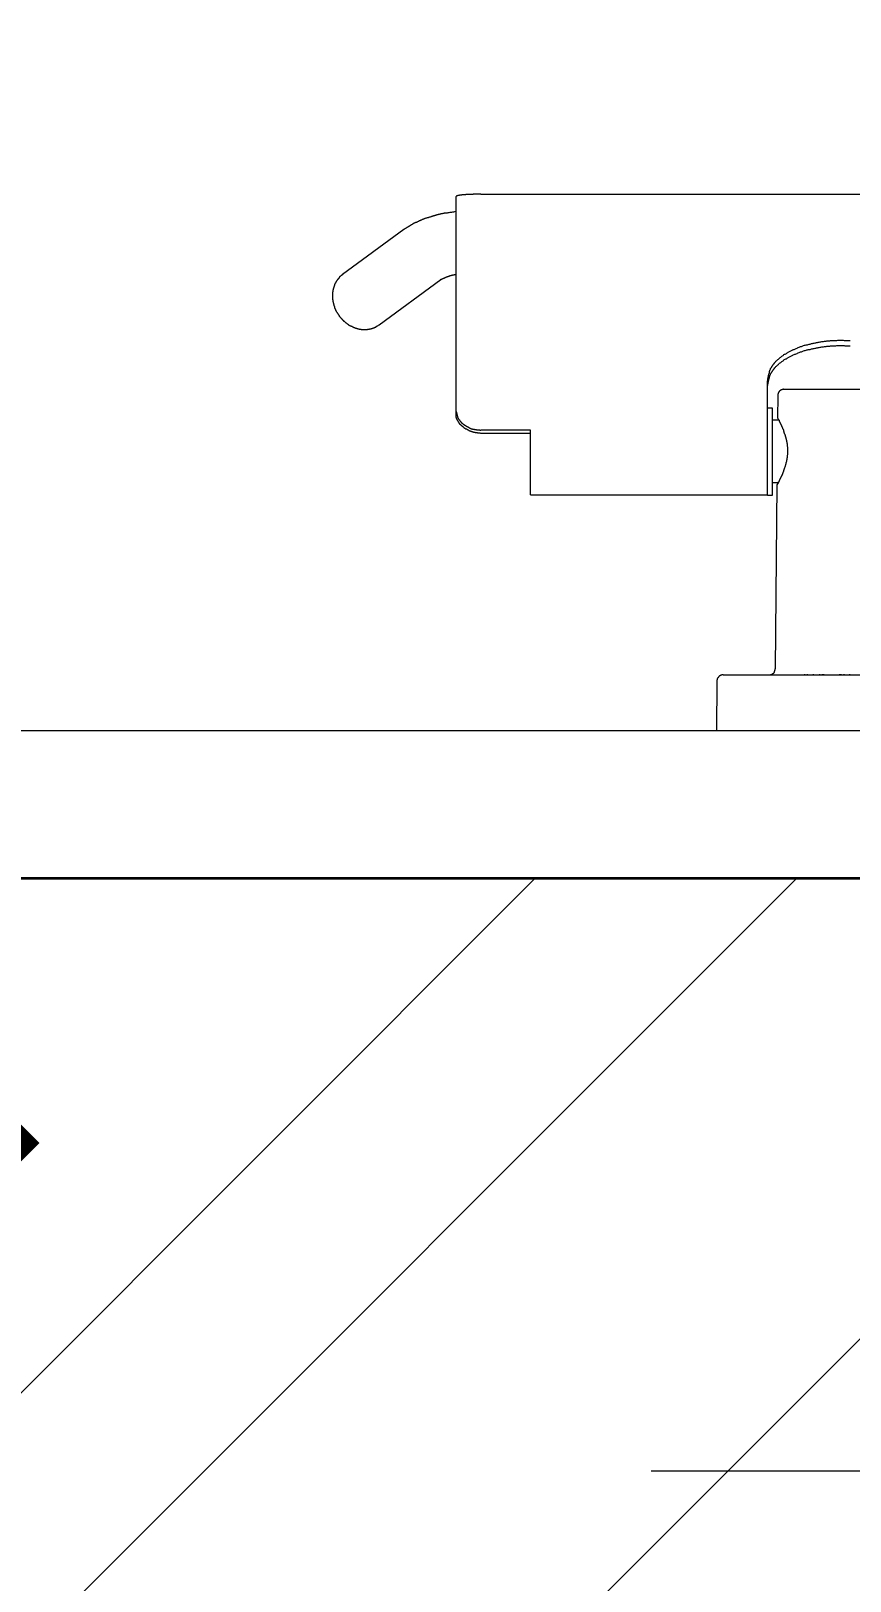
# Model space of a CAD drawing. Header units: millimetres. Extents: x -8913 to 62688, y -13000 to 43000.
# Drawn here: x 12732.9 to 12871.2, y 15881.4 to 16143 of the extents above; entities that cross this region are included whole.
import ezdxf
from ezdxf.xclip import XClip

# ---------------------------------------------------------------- set-up
doc = ezdxf.new("R2010")
doc.units = ezdxf.units.MM
doc.header["$MEASUREMENT"] = 0
doc.header["$XCLIPFRAME"] = 0
doc.header["$PDMODE"] = 1
doc.linetypes.add('1735 X DT-5BR-Grids$0$CENTER2', pattern=[28.575, 19.05, -3.175, 3.175, -3.175])
for name, color, linetype, lineweight in [('07--DIM-2', 2, 'Continuous', 25), ('1735 X DT-5BR-GFP$0$F--BLOCKWALL-3--HOLLOW', 3, 'Continuous', 35), ('1735 X DT-5BR-GFP$0$F--BLOCKWALL-HATCH--HOLLOW', 251, 'Continuous', 13), ('1735 X DT-5BR-GFP$0$M--PLASTER-0', 8, 'Continuous', 9), ('1735 X DT-5BR-GFP-Ext$0$A-HATCH ID PAVING', 251, 'Continuous', 0), ('1735 X DT-5BR-Grids$0$03--GRID', 252, '1735 X DT-5BR-Grids$0$CENTER2', 5), ('N--DRAINPOINT', 251, 'Continuous', 18), ('N--SANITARY-1', 9, 'Continuous', 18), ('Z--X-REF', 7, 'Continuous', 0)]:
    doc.layers.add(name, color=color, linetype=linetype, lineweight=lineweight)
doc.styles.add('ISO', font='isocp2.shx', dxfattribs={"width": 0.8})
doc.dimstyles.new('1-100_AR', dxfattribs={"dimtxt": 225, "dimasz": 100, "dimexe": 100, "dimexo": 100, "dimgap": 0, "dimtad": 0, "dimdec": 0, "dimzin": 12, "dimdsep": 46, "dimtxsty": 'ISO', "dimblk": 'ARCHTICK', "dimcen": 100, "dimdle": 100, "dimclrd": 8, "dimclre": 9, "dimclrt": 2, "dimadec": 0, "dimazin": 0, "dimtfac": 1, "dimtdec": 0, "dimtmove": 0, "dimatfit": 2, "dimldrblk": 'ARCHTICK', "dimfxl": 1, "dimtvp": 0.75, "dimtolj": 1, "dimtzin": 12, "dimlwd": 9, "dimlwe": 9, "dimarcsym": 0})

# ---------------------------------------------------------------- blocks, each defined once
blk = doc.blocks.new('1735 X DT-5BR-GFP')
at = {"layer": '1735 X DT-5BR-GFP$0$F--BLOCKWALL-HATCH--HOLLOW'}
h = blk.add_hatch(dxfattribs=at)
h.set_pattern_fill('ANSI32', color=256, scale=250, style=0)
h.paths.add_polyline_path([(14750, 16000), (10250, 16000), (10250, 16100), (10050, 16100), (10050, 15700), (10250, 15700), (10250, 15800), (14750, 15800)])
at = {"layer": '1735 X DT-5BR-GFP$0$F--BLOCKWALL-3--HOLLOW'}
blk.add_lwpolyline([(10250, 16100), (10250, 16000), (14750, 16000)], dxfattribs=at)
at = {"layer": '1735 X DT-5BR-GFP$0$M--PLASTER-0'}
blk.add_lwpolyline([(14725, 17149.87), (14725, 16625), (13825, 16624.87), (13825, 16024.87), (11575, 16024.87), (11575, 16650)], dxfattribs=at)
blk = doc.blocks.new('_ArchTick')
at = {"color": 0, "const_width": 0.15}
blk.add_lwpolyline([(-0.5, -0.5), (0.5, 0.5)], dxfattribs=at)
blk = doc.blocks.new('*D167')
at = {"layer": '07--DIM-2', "color": 8, "lineweight": 9, "transparency": 16777216}
blk.add_line((12679.04, 15900), (12679.04, 17950), dxfattribs=at)
at = {"layer": '07--DIM-2', "color": 9, "lineweight": 9, "transparency": 16777216}
for p, q in [((12273.21, 17850), (12779.04, 17850)), ((12273.21, 16000), (12779.04, 16000))]:
    blk.add_line(p, q, dxfattribs=at)
at = {"layer": 'Defpoints', "color": 0, "transparency": 16777216}
for p in [(12173.21, 17850), (12679.04, 17850), (12173.21, 16000)]:
    blk.add_point(p, dxfattribs=at)
at = {"layer": '07--DIM-2', "color": 8, "lineweight": 9, "transparency": 16777216, "xscale": 100, "yscale": 100, "zscale": 100}
for p, rotation in [((12679.04, 17850), 90), ((12679.04, 16000), 270)]:
    blk.add_blockref('_ArchTick', p, dxfattribs=dict(at, rotation=rotation))
at = {"layer": '07--DIM-2', "color": 2, "transparency": 16777216, "insert": (12510.29, 16925), "char_height": 225, "attachment_point": 5, "rotation": 90, "style": 'ISO'}
blk.add_mtext('\\A1;1850', dxfattribs=at)
blk = doc.blocks.new('1735 X DT-5BR-Grids')
at = {"layer": '1735 X DT-5BR-Grids$0$03--GRID', "ltscale": 50}
blk.add_line((-2878.651, 15899.999), (20742.863, 15899.999), dxfattribs=at)
blk = doc.blocks.new('1735 X DT-5BR-GFP-Ext')
at = {"layer": '1735 X DT-5BR-GFP-Ext$0$A-HATCH ID PAVING'}
h = blk.add_hatch(dxfattribs=at)
h.set_pattern_fill('AR-HBONE', color=253, scale=25)
h.paths.add_polyline_path([(2100, 19999.58), (3000, 19999.58), (3000, 24500), (7500, 24500), (7500.02, 22800), (10400.01, 22800), (15000, 22800), (15000.01, 6450), (10000, 6450), (10000, 5850), (7500, 5850), (7500, 8000), (3000, 7999.96), (2999.93, 15300.01), (2450.04, 15299.99), (2450, 16500), (3000, 16500), (3000, 18600), (2100, 18600)], flags=16)
h.paths.add_polyline_path([(1799.76, 23300.04), (200, 23300.04), (200, 14350), (1950, 14350), (1949.98, 6399.65), (6400, 6400), (6400, 200), (7350, 200), (9650, 200.01), (10000, 200.01), (10000, 4650), (15000, 4650), (15000.02, 299.76), (15500.02, 299.84), (15875.02, 299.9), (17450, 299.76), (17450, 1606.82), (16050, 1606.82), (16050, 23850), (8550, 23850), (8550, 25550), (2950, 25550), (2950, 26700), (2900, 26700), (2900, 26800), (2000, 26800), (2000, 26700), (2000, 26700), (1950, 26700), (1950, 23300.13)])
blk = doc.blocks.new('A$C491B616C')
at = {"lineweight": 9, "ltscale": 5}
for points in [[(-35.2, 0), (32.71, 0)], [(32.62, -13.64), (32.71, 0)], [(-1.2, -15.35), (-33.32, -15.35)], [(-3.76, -15.52), (-3.76, -15.35)], [(-2.14, -15.52), (-2.14, -15.35)], [(-1.37, -15.52), (-1.37, -15.35)], [(30.92, -15.35), (-1.2, -15.35)], [(-1.03, -15.52), (-1.03, -15.35)], [(3.4, -15.52), (3.4, -15.35)], [(3.74, -15.52), (3.74, -15.35)], [(4.51, -15.52), (4.51, -15.35)], [(6.21, -15.52), (6.21, -15.35)], [(7.83, -15.52), (7.83, -15.35)], [(8.6, -15.52), (8.6, -15.35)], [(18.31, -15.35), (18.22, -15.35), (18.14, -15.35), (18.05, -15.35), (17.97, -15.35), (17.88, -15.35), (17.88, -15.43), (17.8, -15.43), (17.71, -15.43), (17.63, -15.43), (17.63, -15.52), (17.54, -15.52), (17.46, -15.52), (17.46, -15.6), (17.37, -15.6), (17.29, -15.69), (17.2, -15.69), (17.2, -15.78), (17.12, -15.78), (17.12, -15.86), (17.03, -15.86), (17.03, -15.95), (16.95, -15.95), (16.95, -16.03), (16.86, -16.12), (16.86, -16.2), (16.78, -16.2), (16.78, -16.29), (16.78, -16.37), (16.69, -16.37), (16.69, -16.46), (16.69, -16.54), (16.69, -16.63), (16.61, -16.63), (16.61, -16.71), (16.61, -16.8), (16.61, -16.88), (16.61, -16.97), (16.61, -17.05)], [(30.92, -15.35), (31.01, -15.35), (31.09, -15.35), (31.17, -15.35), (31.26, -15.35), (31.26, -15.26), (31.35, -15.26), (31.43, -15.26), (31.52, -15.26), (31.52, -15.18), (31.6, -15.18), (31.68, -15.18), (31.77, -15.09), (31.86, -15.09), (31.86, -15.01), (31.94, -15.01), (32.03, -14.92), (32.11, -14.84), (32.2, -14.75), (32.28, -14.67), (32.28, -14.58), (32.37, -14.58), (32.37, -14.5), (32.45, -14.41), (32.45, -14.32), (32.54, -14.24), (32.54, -14.15), (32.54, -14.07), (32.54, -13.98), (32.62, -13.98), (32.62, -13.9), (32.62, -13.81), (32.62, -13.73), (32.62, -13.64)], [(16.18, -67.53), (16.61, -17.05)], [(15.84, -68.05), (15.92, -68.05), (15.92, -67.96), (15.92, -67.88), (16.01, -67.88), (16.01, -67.79), (16.01, -67.7), (16.1, -67.7), (16.1, -67.62)], [(18.74, -64.55), (17.37, -64.55)], [(17.37, -64.55), (17.37, -88.43)], [(18.74, -64.55), (18.74, -76.57)], [(83.66, -64.64), (18.74, -64.64)], [(83.66, -64.64), (83.66, -82.37)], [(17.37, -68.05), (15.75, -68.05)], [(18.74, -76.57), (18.74, -85.78)], [(83.66, -81.52), (97.29, -81.52)], [(83.66, -82.37), (97.29, -82.37)], [(97.29, -81.52), (97.46, -81.6), (97.63, -81.6), (97.72, -81.6), (97.89, -81.6), (97.97, -81.6), (98.06, -81.6), (98.14, -81.6), (98.23, -81.69), (98.31, -81.69), (98.4, -81.69), (98.48, -81.69), (98.57, -81.69), (98.66, -81.69), (98.74, -81.69), (98.82, -81.69), (98.82, -81.77), (98.91, -81.77), (99, -81.77), (99.08, -81.77), (99.17, -81.77), (99.25, -81.86), (99.33, -81.86), (99.42, -81.86), (99.51, -81.86), (99.59, -81.86), (99.59, -81.95), (99.68, -81.95), (99.76, -81.95), (99.85, -82.03), (99.93, -82.03), (100.02, -82.03), (100.1, -82.03), (100.1, -82.12), (100.19, -82.12), (100.27, -82.12), (100.36, -82.2), (100.45, -82.2), (100.53, -82.29), (100.61, -82.29), (100.7, -82.37), (100.79, -82.37), (100.87, -82.46), (100.96, -82.46), (101.04, -82.54), (101.12, -82.54), (101.12, -82.63), (101.21, -82.63), (101.3, -82.71), (101.38, -82.71), (101.46, -82.8), (101.55, -82.8), (101.55, -82.88), (101.64, -82.88), (101.72, -82.97), (101.81, -82.97), (101.81, -83.05), (101.89, -83.05), (101.98, -83.14), (102.06, -83.22), (102.15, -83.22), (102.15, -83.31), (102.23, -83.31), (102.23, -83.4), (102.32, -83.4), (102.4, -83.48), (102.49, -83.48), (102.49, -83.56), (102.58, -83.65), (102.66, -83.65), (102.66, -83.74), (102.74, -83.74), (102.74, -83.82), (102.83, -83.82), (102.83, -83.91), (102.91, -83.99), (103, -83.99), (103, -84.08), (103.09, -84.16), (103.17, -84.25), (103.17, -84.33), (103.25, -84.33), (103.25, -84.42), (103.34, -84.5)], [(103.6, -85.78), (103.51, -85.7), (103.51, -85.61), (103.43, -85.53), (103.34, -85.44), (103.34, -85.36), (103.25, -85.27), (103.17, -85.27), (103.17, -85.19), (103.09, -85.1), (103.09, -85.01), (103, -85.01), (103, -84.93), (102.91, -84.84), (102.83, -84.84), (102.83, -84.76), (102.74, -84.67), (102.74, -84.59), (102.66, -84.59), (102.66, -84.5), (102.58, -84.5), (102.58, -84.42), (102.49, -84.42), (102.49, -84.33), (102.4, -84.33), (102.32, -84.25), (102.23, -84.16), (102.15, -84.16), (102.15, -84.08), (102.06, -84.08), (102.06, -83.99), (101.98, -83.99), (101.89, -83.91), (101.81, -83.82), (101.72, -83.82), (101.72, -83.74), (101.64, -83.74), (101.55, -83.65), (101.46, -83.65), (101.38, -83.56), (101.3, -83.48), (101.21, -83.48), (101.12, -83.4), (101.04, -83.4), (100.96, -83.31), (100.87, -83.31), (100.79, -83.22), (100.7, -83.22), (100.61, -83.14), (100.53, -83.14), (100.45, -83.05), (100.36, -83.05), (100.27, -82.97), (100.19, -82.97), (100.1, -82.97), (100.1, -82.88), (100.02, -82.88), (99.93, -82.88), (99.93, -82.8), (99.85, -82.8), (99.76, -82.8), (99.68, -82.8), (99.59, -82.71), (99.51, -82.71), (99.42, -82.71), (99.33, -82.63), (99.25, -82.63), (99.17, -82.63), (99.08, -82.63), (99, -82.63), (99, -82.54), (98.91, -82.54), (98.82, -82.54), (98.74, -82.54), (98.66, -82.54), (98.57, -82.54), (98.48, -82.46), (98.4, -82.46), (98.31, -82.46), (98.23, -82.46), (98.14, -82.46), (98.06, -82.46), (97.97, -82.46), (97.89, -82.46), (97.8, -82.46), (97.72, -82.46), (97.63, -82.46), (97.55, -82.37), (97.38, -82.37), (97.29, -82.37)], [(103.34, -84.5), (103.43, -84.59), (103.43, -84.67), (103.51, -84.76), (103.51, -84.84), (103.6, -84.93), (103.6, -85.01), (103.68, -85.01), (103.68, -85.1), (103.68, -85.19), (103.76, -85.19), (103.76, -85.27), (103.76, -85.36), (103.85, -85.44), (103.85, -85.53), (103.85, -85.61), (103.94, -85.61), (103.94, -85.7), (103.94, -85.78), (103.94, -85.87), (104.02, -85.87), (104.02, -85.95), (104.02, -86.04), (104.02, -86.12), (104.02, -86.21), (104.02, -86.29), (104.02, -86.38), (104.02, -86.47), (104.02, -86.55)], [(15.67, -85.1), (17.37, -85.1)], [(15.92, -91.92), (16.01, -85.7)], [(17.37, -88.43), (18.74, -88.43)], [(18.74, -85.78), (18.74, -95.84)], [(104.02, -87.49), (103.6, -85.78)], [(104.02, -86.55), (104.02, -87.49)], [(104.02, -87.49), (104.02, -146.41)], [(14.22, -93.63), (14.31, -93.63), (14.31, -93.54), (14.39, -93.54), (14.47, -93.54), (14.56, -93.54), (14.65, -93.54), (14.73, -93.54), (14.82, -93.46), (14.9, -93.46), (14.99, -93.46), (14.99, -93.37), (15.07, -93.37), (15.16, -93.37), (15.16, -93.29), (15.24, -93.29), (15.24, -93.2), (15.33, -93.2), (15.41, -93.12), (15.5, -93.12), (15.5, -93.03), (15.58, -92.95), (15.58, -92.86), (15.67, -92.86), (15.67, -92.77), (15.75, -92.77), (15.75, -92.69), (15.75, -92.6), (15.84, -92.6), (15.84, -92.52), (15.84, -92.43), (15.84, -92.35), (15.92, -92.35), (15.92, -92.26), (15.92, -92.18), (15.92, -92.09), (15.92, -92.01), (15.92, -91.92)], [(18.74, -94.4), (18.65, -94.74), (18.65, -94.99), (18.56, -95.25), (18.56, -95.42), (18.56, -95.59), (18.48, -95.67), (18.48, -95.84), (18.48, -96.01), (18.4, -96.1), (18.4, -96.27), (18.31, -96.44), (18.31, -96.53), (18.22, -96.7), (18.22, -96.78), (18.14, -96.95), (18.14, -97.12), (18.05, -97.21), (18.05, -97.38), (17.97, -97.47), (17.88, -97.63), (17.88, -97.81), (17.8, -97.81), (17.8, -97.89), (17.71, -97.98), (17.71, -98.06), (17.71, -98.15), (17.63, -98.15), (17.63, -98.23), (17.54, -98.32), (17.54, -98.4), (17.46, -98.4), (17.46, -98.49), (17.37, -98.57), (17.37, -98.66), (17.29, -98.66), (17.29, -98.74), (17.2, -98.83), (17.2, -98.91), (17.12, -98.91), (17.12, -99), (17.03, -99.08), (17.03, -99.17), (16.95, -99.17), (16.86, -99.25), (16.86, -99.34), (16.78, -99.43), (16.61, -99.6), (16.52, -99.68), (16.43, -99.85), (16.26, -99.94), (16.18, -100.02), (16.01, -100.19), (15.92, -100.28), (15.75, -100.36), (15.67, -100.53), (15.5, -100.62), (15.41, -100.79), (15.24, -100.88), (15.07, -100.96), (14.99, -101.04), (14.82, -101.22), (14.65, -101.3), (14.47, -101.39), (14.39, -101.47), (14.22, -101.64), (14.05, -101.73), (13.88, -101.81), (13.71, -101.9), (13.54, -101.98), (13.37, -102.16), (13.2, -102.24), (13.03, -102.32), (12.86, -102.41), (12.68, -102.5), (12.52, -102.58), (12.35, -102.67), (12.17, -102.75), (12, -102.84), (11.83, -102.92), (11.66, -103.01), (11.41, -103.09), (11.24, -103.18), (11.07, -103.26), (10.9, -103.35), (10.64, -103.43), (10.47, -103.52), (10.3, -103.6), (10.04, -103.69), (9.87, -103.77), (9.7, -103.86), (9.45, -103.86), (9.28, -103.95), (9.02, -104.03), (8.85, -104.12), (8.6, -104.2), (8.43, -104.2), (8.17, -104.29), (8, -104.37), (7.74, -104.37), (7.57, -104.46), (7.32, -104.54), (7.06, -104.54), (6.89, -104.63), (6.64, -104.71), (6.38, -104.71), (6.21, -104.8), (5.96, -104.8), (5.7, -104.88), (5.53, -104.88), (5.27, -104.97), (5.02, -104.97), (4.85, -105.05), (4.59, -105.05), (4.34, -105.14), (4.08, -105.14), (3.83, -105.22), (3.66, -105.22), (3.4, -105.22), (3.14, -105.31), (2.89, -105.31), (2.63, -105.31), (2.46, -105.4), (2.21, -105.4), (1.95, -105.4), (1.69, -105.4), (1.44, -105.48), (1.19, -105.48), (1.01, -105.48), (0.76, -105.48), (0.5, -105.48), (0.25, -105.48), (-0.01, -105.48), (-0.27, -105.57), (-0.52, -105.57), (-0.78, -105.57), (-0.95, -105.57), (-1.2, -105.57), (-1.46, -105.57), (-1.71, -105.57), (-1.97, -105.57), (-2.23, -105.57), (-2.48, -105.48), (-2.65, -105.48), (-2.91, -105.48), (-3.16, -105.48), (-3.42, -105.48), (-3.67, -105.48), (-3.93, -105.48)], [(18.74, -95.84), (18.65, -96.19), (18.65, -96.44), (18.56, -96.7), (18.56, -96.87), (18.56, -97.04), (18.48, -97.12), (18.48, -97.29), (18.48, -97.47), (18.4, -97.55), (18.4, -97.72), (18.31, -97.89), (18.31, -97.98), (18.22, -98.15), (18.22, -98.23), (18.14, -98.4), (18.14, -98.57), (18.05, -98.66), (18.05, -98.83), (17.97, -98.91), (17.88, -99.08), (17.88, -99.25), (17.8, -99.25), (17.8, -99.34), (17.71, -99.43), (17.71, -99.51), (17.63, -99.6), (17.63, -99.68), (17.54, -99.77), (17.54, -99.85), (17.46, -99.85), (17.46, -99.94), (17.37, -100.02), (17.37, -100.11), (17.29, -100.11), (17.29, -100.19), (17.2, -100.28), (17.2, -100.36), (17.12, -100.36), (17.12, -100.45), (17.03, -100.53), (17.03, -100.62), (16.95, -100.62), (16.86, -100.7), (16.86, -100.79), (16.78, -100.88), (16.61, -101.04), (16.52, -101.13), (16.43, -101.3), (16.26, -101.39), (16.18, -101.47), (16.01, -101.64), (15.92, -101.73), (15.75, -101.81), (15.67, -101.98), (15.5, -102.07), (15.41, -102.16), (15.24, -102.32), (15.07, -102.41), (14.99, -102.5), (14.82, -102.67), (14.65, -102.75), (14.47, -102.84), (14.39, -102.92), (14.22, -103.09), (14.05, -103.18), (13.88, -103.26), (13.71, -103.35), (13.54, -103.43), (13.37, -103.6), (13.2, -103.69), (13.03, -103.77), (12.86, -103.86), (12.68, -103.95), (12.52, -104.03), (12.35, -104.12), (12.17, -104.2), (12, -104.29), (11.83, -104.37), (11.66, -104.46), (11.41, -104.54), (11.24, -104.63), (11.07, -104.71), (10.9, -104.8), (10.64, -104.88), (10.47, -104.97), (10.3, -105.05), (10.04, -105.14), (9.87, -105.22), (9.7, -105.31), (9.45, -105.31), (9.28, -105.4), (9.02, -105.48), (8.85, -105.57), (8.6, -105.65), (8.43, -105.65), (8.17, -105.74), (8, -105.82), (7.74, -105.82), (7.57, -105.91), (7.32, -105.99), (7.06, -105.99), (6.89, -106.08), (6.64, -106.16), (6.38, -106.16), (6.21, -106.25), (5.96, -106.25), (5.7, -106.33), (5.53, -106.33), (5.27, -106.42), (5.02, -106.42), (4.85, -106.5), (4.59, -106.5), (4.34, -106.59), (4.08, -106.59), (3.83, -106.67), (3.66, -106.67), (3.4, -106.67), (3.14, -106.76), (2.89, -106.76), (2.63, -106.76), (2.46, -106.84), (2.21, -106.84), (1.95, -106.84), (1.69, -106.84), (1.44, -106.93), (1.19, -106.93), (1.01, -106.93), (0.76, -106.93), (0.5, -106.93), (0.25, -106.93), (-0.01, -106.93), (-0.27, -106.93), (-0.52, -107.02), (-0.78, -107.02), (-0.95, -107.02), (-1.2, -107.02), (-1.46, -107.02), (-1.71, -107.02), (-1.97, -107.02), (-2.23, -106.93), (-2.48, -106.93), (-2.65, -106.93), (-2.91, -106.93), (-3.16, -106.93), (-3.42, -106.93), (-3.67, -106.93), (-3.93, -106.93)], [(-1.2, -93.63), (-16.71, -93.63)], [(14.22, -93.63), (-1.2, -93.63)], [(137.93, -119.21), (137.93, -119.04), (137.93, -118.95), (137.93, -118.78), (137.93, -118.61), (137.93, -118.53), (137.93, -118.44), (137.93, -118.36), (137.93, -118.27), (137.93, -118.18), (137.85, -118.1), (137.85, -118.02), (137.85, -117.93), (137.85, -117.84), (137.85, -117.76), (137.85, -117.67), (137.76, -117.59), (137.76, -117.5), (137.76, -117.42), (137.76, -117.33), (137.76, -117.25), (137.68, -117.16), (137.68, -117.08), (137.68, -116.99), (137.68, -116.91), (137.68, -116.82), (137.59, -116.82), (137.59, -116.74), (137.59, -116.65), (137.59, -116.56), (137.51, -116.48), (137.51, -116.39), (137.42, -116.31), (137.42, -116.22), (137.42, -116.14), (137.34, -116.05), (137.34, -115.97), (137.34, -115.88), (137.25, -115.8), (137.25, -115.71), (137.16, -115.63), (137.16, -115.54), (137.16, -115.46), (137.08, -115.46), (137.08, -115.37), (137.08, -115.29), (137, -115.2), (137, -115.11), (136.91, -115.11), (136.91, -115.03), (136.91, -114.95), (136.83, -114.86), (136.74, -114.77), (136.74, -114.69), (136.65, -114.6), (136.65, -114.52), (136.57, -114.43), (136.57, -114.35), (136.48, -114.35), (136.48, -114.26), (136.4, -114.18), (136.31, -114.09), (136.31, -114.01), (136.23, -113.92), (136.14, -113.84), (136.14, -113.75), (136.06, -113.75), (136.06, -113.67), (135.97, -113.58), (135.97, -113.5), (135.89, -113.5), (135.89, -113.41), (135.8, -113.32), (135.72, -113.24), (135.72, -113.15), (135.63, -113.15), (135.55, -113.07), (135.55, -112.98), (135.46, -112.98), (135.46, -112.9), (135.38, -112.9), (135.29, -112.81), (135.29, -112.73), (135.21, -112.73), (135.21, -112.64), (135.12, -112.56), (135.04, -112.56), (135.04, -112.47), (134.95, -112.47), (134.95, -112.39), (134.87, -112.3), (134.78, -112.3), (134.78, -112.22), (134.7, -112.22), (134.61, -112.13), (134.52, -112.05), (134.44, -111.96), (134.35, -111.88), (134.27, -111.88), (134.27, -111.79), (134.18, -111.79), (134.1, -111.7), (134.01, -111.62), (133.93, -111.62), (133.93, -111.53), (133.84, -111.53), (133.76, -111.45), (133.67, -111.45), (133.67, -111.36), (133.59, -111.36), (133.5, -111.28), (133.42, -111.19), (133.33, -111.19), (133.25, -111.19), (133.25, -111.11), (133.16, -111.11), (133.08, -111.02), (132.99, -111.02), (132.91, -110.94), (132.82, -110.94), (132.82, -110.85), (132.73, -110.85), (132.65, -110.85), (132.57, -110.77), (132.48, -110.77), (132.48, -110.68), (132.39, -110.68), (132.31, -110.68), (132.22, -110.6), (132.14, -110.6), (132.05, -110.51), (131.97, -110.51), (131.88, -110.51), (131.8, -110.43), (131.71, -110.43), (131.63, -110.43), (131.63, -110.34), (131.54, -110.34), (131.46, -110.34), (131.37, -110.34), (131.29, -110.26), (131.2, -110.26), (131.12, -110.26), (131.03, -110.26), (130.94, -110.17), (130.86, -110.17), (130.78, -110.17), (130.69, -110.17), (130.6, -110.08), (130.52, -110.08), (130.43, -110.08), (130.35, -110.08), (130.27, -110.08), (130.18, -110.08), (130.09, -110), (130.01, -110), (129.92, -110), (129.84, -110), (129.75, -110), (129.67, -110), (129.58, -110), (129.5, -110), (129.41, -110), (129.33, -110), (129.24, -110), (129.15, -110), (129.07, -110), (128.99, -110), (128.9, -110), (128.81, -110), (128.73, -110), (128.65, -110), (128.56, -110), (128.48, -110), (128.39, -110), (128.3, -110), (128.22, -110.08), (128.14, -110.08), (128.05, -110.08), (127.96, -110.08), (127.88, -110.08), (127.79, -110.08), (127.71, -110.17), (127.62, -110.17), (127.54, -110.17), (127.45, -110.17), (127.37, -110.17), (127.28, -110.26), (127.2, -110.26), (127.11, -110.26), (127.03, -110.26), (126.94, -110.34), (126.86, -110.34), (126.77, -110.34), (126.69, -110.43), (126.6, -110.43), (126.51, -110.43), (126.43, -110.51), (126.35, -110.51), (126.26, -110.6), (126.17, -110.6), (126.09, -110.6), (126.09, -110.68), (126, -110.68), (125.92, -110.77), (125.84, -110.77), (125.84, -110.85), (125.75, -110.85), (125.66, -110.94), (125.58, -110.94), (125.58, -111.02), (125.49, -111.02), (125.41, -111.11), (125.32, -111.19), (125.15, -111.28)], [(125.15, -111.28), (108.28, -123.64)], [(135.12, -125.01), (135.21, -124.92), (135.29, -124.92), (135.29, -124.84), (135.38, -124.84), (135.46, -124.84), (135.46, -124.75), (135.55, -124.75), (135.55, -124.67), (135.63, -124.67), (135.72, -124.58), (135.8, -124.5), (135.89, -124.5), (135.89, -124.41), (135.97, -124.41), (135.97, -124.32), (136.06, -124.32), (136.06, -124.24), (136.14, -124.24), (136.14, -124.15), (136.23, -124.07), (136.23, -123.98), (136.31, -123.98), (136.31, -123.9), (136.4, -123.9), (136.4, -123.81), (136.48, -123.73), (136.48, -123.64), (136.57, -123.64), (136.57, -123.56), (136.65, -123.56), (136.65, -123.47), (136.74, -123.39), (136.74, -123.3), (136.83, -123.3), (136.83, -123.22), (136.91, -123.13), (136.91, -123.05), (137, -122.96), (137, -122.88), (137.08, -122.79), (137.08, -122.71), (137.16, -122.71), (137.16, -122.62), (137.16, -122.54), (137.25, -122.54), (137.25, -122.45), (137.25, -122.36), (137.34, -122.28), (137.34, -122.19), (137.42, -122.11), (137.42, -122.02), (137.51, -121.94), (137.51, -121.85), (137.51, -121.77), (137.59, -121.68), (137.59, -121.59), (137.59, -121.51), (137.68, -121.43), (137.68, -121.34), (137.68, -121.25), (137.68, -121.17), (137.76, -121.17), (137.76, -121.08), (137.76, -121), (137.76, -120.91), (137.76, -120.83), (137.85, -120.74), (137.85, -120.66), (137.85, -120.57), (137.85, -120.49), (137.85, -120.4), (137.85, -120.32), (137.93, -120.23), (137.93, -120.15), (137.93, -120.06), (137.93, -119.98), (137.93, -119.89), (137.93, -119.8), (137.93, -119.72), (137.93, -119.63), (137.93, -119.55), (137.93, -119.47), (137.93, -119.38), (137.93, -119.29), (137.93, -119.21)], [(108.28, -123.64), (108.2, -123.64), (108.2, -123.73), (108.11, -123.73), (108.03, -123.73), (108.03, -123.81), (107.94, -123.81), (107.86, -123.9), (107.77, -123.9), (107.77, -123.98), (107.69, -123.98), (107.6, -123.98), (107.52, -124.07), (107.43, -124.07), (107.34, -124.07), (107.34, -124.15), (107.26, -124.15), (107.18, -124.15), (107.18, -124.24), (107.09, -124.24), (107, -124.24), (106.92, -124.24), (106.92, -124.32), (106.83, -124.32), (106.75, -124.32), (106.75, -124.41), (106.66, -124.41), (106.58, -124.41), (106.49, -124.41), (106.49, -124.5), (106.41, -124.5), (106.32, -124.5), (106.24, -124.5), (106.24, -124.58), (106.15, -124.58), (106.07, -124.58), (105.98, -124.58), (105.98, -124.67), (105.9, -124.67), (105.81, -124.67), (105.73, -124.67), (105.64, -124.75), (105.56, -124.75), (105.47, -124.75), (105.39, -124.75), (105.39, -124.84), (105.3, -124.84), (105.22, -124.84), (105.13, -124.84), (105.04, -124.84), (104.96, -124.92), (104.87, -124.92), (104.79, -124.92), (104.7, -124.92), (104.62, -124.92), (104.62, -125.01), (104.53, -125.01), (104.45, -125.01), (104.36, -125.01), (104.28, -125.01), (104.19, -125.01), (104.02, -125.09)], [(118.34, -137.37), (135.21, -125.01)], [(104.02, -142.32), (104.53, -142.23), (104.79, -142.15), (105.04, -142.15), (105.3, -142.06), (105.56, -142.06), (105.81, -142.06), (106.07, -141.98), (106.24, -141.98), (106.32, -141.98), (106.49, -141.89), (106.58, -141.89), (106.75, -141.89), (106.83, -141.89), (107, -141.81), (107.09, -141.81), (107.26, -141.81), (107.34, -141.81), (107.43, -141.72), (107.6, -141.72), (107.69, -141.72), (107.86, -141.63), (107.94, -141.63), (108.11, -141.63), (108.2, -141.63), (108.37, -141.55), (108.45, -141.55), (108.54, -141.55), (108.71, -141.46), (108.79, -141.46), (108.96, -141.46), (109.05, -141.38), (109.14, -141.38), (109.3, -141.38), (109.39, -141.29), (109.56, -141.29), (109.65, -141.29), (109.73, -141.21), (109.9, -141.21), (109.99, -141.12), (110.16, -141.12), (110.24, -141.12), (110.33, -141.04), (110.5, -141.04), (110.58, -140.95), (110.67, -140.95), (110.84, -140.95), (110.92, -140.87), (111.01, -140.87), (111.18, -140.78), (111.26, -140.78), (111.35, -140.78), (111.52, -140.7), (111.6, -140.7), (111.69, -140.61), (111.86, -140.61), (111.95, -140.53), (112.03, -140.53), (112.2, -140.44), (112.29, -140.44), (112.37, -140.44), (112.54, -140.36), (112.63, -140.36), (112.71, -140.27), (112.8, -140.27), (112.97, -140.19), (113.05, -140.19), (113.14, -140.1), (113.31, -140.1), (113.39, -140.02), (113.48, -140.02), (113.57, -139.93), (113.73, -139.93), (113.82, -139.85), (113.91, -139.85), (113.99, -139.76), (114.16, -139.76), (114.24, -139.67), (114.33, -139.59), (114.42, -139.59), (114.59, -139.5), (114.67, -139.5), (114.76, -139.42), (114.84, -139.42), (114.93, -139.33), (115.1, -139.33), (115.18, -139.25), (115.27, -139.16), (115.36, -139.16), (115.44, -139.08), (115.61, -139.08), (115.69, -138.99), (115.78, -138.91), (115.87, -138.91), (115.95, -138.82), (116.03, -138.82), (116.12, -138.74), (116.29, -138.65), (116.38, -138.65), (116.46, -138.57), (116.55, -138.48), (116.63, -138.48), (116.72, -138.39), (116.8, -138.31), (116.89, -138.31), (117.06, -138.22), (117.14, -138.14), (117.23, -138.14), (117.31, -138.05), (117.4, -137.97), (117.49, -137.88), (117.57, -137.88), (117.66, -137.8), (117.74, -137.71), (117.91, -137.63), (118.17, -137.46), (118.34, -137.37)], [(97.29, -147.01), (-99.69, -147.01)], [(97.29, -147.01), (97.63, -147.01), (97.8, -147.01), (97.89, -147.01), (98.06, -147.01), (98.14, -147.01), (98.23, -147.01), (98.31, -147.01), (98.4, -147.01), (98.48, -147.01), (98.57, -147.01), (98.66, -147.01), (98.74, -147.01), (98.82, -147.01), (98.91, -147.01), (99, -147.01), (99.08, -147.01), (99.17, -147.01), (99.25, -147.01), (99.33, -147.01), (99.42, -147.01), (99.51, -146.92), (99.59, -146.92), (99.68, -146.92), (99.76, -146.92), (99.85, -146.92), (99.93, -146.92), (100.02, -146.92), (100.1, -146.92), (100.19, -146.92), (100.27, -146.92), (100.36, -146.92), (100.45, -146.92), (100.53, -146.92), (100.61, -146.92), (100.7, -146.92), (100.79, -146.92), (100.87, -146.92), (100.96, -146.92), (101.04, -146.92), (101.12, -146.92), (101.21, -146.92), (101.3, -146.92), (101.38, -146.92), (101.46, -146.84), (101.55, -146.84), (101.64, -146.84), (101.72, -146.84), (101.81, -146.84), (101.89, -146.84), (101.98, -146.84), (102.06, -146.84), (102.15, -146.84), (102.23, -146.84), (102.32, -146.84), (102.4, -146.84), (102.49, -146.84), (102.49, -146.75), (102.58, -146.75), (102.66, -146.75), (102.74, -146.75), (102.83, -146.75), (102.91, -146.75), (103, -146.75), (103.09, -146.75), (103.17, -146.75), (103.17, -146.67), (103.25, -146.67), (103.34, -146.67), (103.43, -146.67), (103.51, -146.67), (103.6, -146.67), (103.6, -146.58), (103.68, -146.58), (103.76, -146.58), (103.85, -146.58), (103.94, -146.5), (104.02, -146.5), (104.02, -146.41)]]:
    blk.add_lwpolyline(points, dxfattribs=at)
blk.add_open_spline([(15.92, -85.61), (15.92, -85.61), (15.92, -85.53), (15.92, -85.53), (15.92, -85.53), (15.84, -85.53), (15.84, -85.53), (15.84, -85.53), (15.84, -85.44), (15.84, -85.44), (15.84, -85.44), (15.75, -85.36), (15.75, -85.36), (15.75, -85.36), (15.75, -85.27), (15.75, -85.27), (15.75, -85.27), (15.67, -85.19), (15.67, -85.19), (15.67, -85.19), (15.67, -85.1), (15.67, -85.1), (15.67, -85.1), (15.58, -85.1), (15.58, -85.1), (15.58, -85.1), (15.58, -85.01), (15.58, -85.01), (15.58, -85.01), (15.58, -84.93), (15.58, -84.93), (15.58, -84.93), (15.5, -84.84), (15.5, -84.84), (15.5, -84.84), (15.5, -84.76), (15.5, -84.76), (15.5, -84.76), (15.41, -84.76), (15.41, -84.76), (15.41, -84.76), (15.41, -84.67), (15.41, -84.67), (15.41, -84.67), (15.41, -84.59), (15.41, -84.59), (15.41, -84.59), (15.33, -84.59), (15.33, -84.59), (15.33, -84.59), (15.33, -84.5), (15.33, -84.5), (15.33, -84.5), (15.33, -84.42), (15.33, -84.42), (15.33, -84.42), (15.24, -84.42), (15.24, -84.42), (15.24, -84.42), (15.24, -84.33), (15.24, -84.33), (15.24, -84.33), (15.24, -84.25), (15.24, -84.25), (15.24, -84.25), (15.16, -84.25), (15.16, -84.25), (15.16, -84.25), (15.16, -84.16), (15.16, -84.16), (15.16, -84.16), (15.16, -84.08), (15.16, -84.08), (15.16, -84.08), (15.07, -84.08), (15.07, -84.08), (15.07, -84.08), (15.07, -83.99), (15.07, -83.99), (15.07, -83.99), (15.07, -83.91), (15.07, -83.91), (15.07, -83.91), (14.99, -83.82), (14.99, -83.82), (14.99, -83.82), (14.99, -83.74), (14.99, -83.74), (14.99, -83.74), (14.9, -83.65), (14.9, -83.65), (14.9, -83.65), (14.9, -83.56), (14.9, -83.56), (14.9, -83.56), (14.9, -83.48), (14.9, -83.48), (14.9, -83.48), (14.82, -83.4), (14.82, -83.4), (14.82, -83.4), (14.73, -83.31), (14.73, -83.31), (14.73, -83.31), (14.73, -83.22), (14.73, -83.22), (14.73, -83.22), (14.73, -83.14), (14.73, -83.14), (14.73, -83.14), (14.65, -83.05), (14.65, -83.05), (14.65, -83.05), (14.65, -82.97), (14.65, -82.97), (14.65, -82.97), (14.65, -82.88), (14.65, -82.88), (14.65, -82.88), (14.56, -82.8), (14.56, -82.8), (14.56, -82.8), (14.56, -82.71), (14.56, -82.71), (14.56, -82.71), (14.47, -82.71), (14.47, -82.71), (14.47, -82.71), (14.47, -82.63), (14.47, -82.63), (14.47, -82.63), (14.47, -82.54), (14.47, -82.54), (14.47, -82.54), (14.39, -82.46), (14.39, -82.46), (14.39, -82.46), (14.39, -82.37), (14.39, -82.37), (14.39, -82.37), (14.31, -82.29), (14.31, -82.29), (14.31, -82.29), (14.31, -82.2), (14.31, -82.2), (14.31, -82.2), (14.31, -82.12), (14.31, -82.12), (14.31, -82.12), (14.22, -82.03), (14.22, -82.03), (14.22, -82.03), (14.22, -81.86), (14.22, -81.86), (14.22, -81.86), (14.22, -81.77), (14.22, -81.77), (14.22, -81.77), (14.14, -81.69), (14.14, -81.69), (14.14, -81.69), (14.14, -81.6), (14.14, -81.6), (14.14, -81.6), (14.14, -81.52), (14.14, -81.52), (14.14, -81.52), (14.05, -81.43), (14.05, -81.43), (14.05, -81.43), (14.05, -81.35), (14.05, -81.35), (14.05, -81.35), (13.96, -81.26), (13.96, -81.26), (13.96, -81.26), (13.96, -81.18), (13.96, -81.18), (13.96, -81.18), (13.96, -81.09), (13.96, -81.09), (13.96, -81.09), (13.88, -81.01), (13.88, -81.01), (13.88, -81.01), (13.88, -80.84), (13.88, -80.84), (13.88, -80.84), (13.88, -80.75), (13.88, -80.75), (13.88, -80.75), (13.79, -80.67), (13.79, -80.67), (13.79, -80.67), (13.79, -80.58), (13.79, -80.58), (13.79, -80.58), (13.79, -80.49), (13.79, -80.49), (13.79, -80.49), (13.71, -80.41), (13.71, -80.41), (13.71, -80.41), (13.71, -80.24), (13.71, -80.24), (13.71, -80.24), (13.71, -80.15), (13.71, -80.15), (13.71, -80.15), (13.71, -80.07), (13.71, -80.07), (13.71, -80.07), (13.62, -79.98), (13.62, -79.98), (13.62, -79.98), (13.62, -79.81), (13.62, -79.81), (13.62, -79.81), (13.62, -79.73), (13.62, -79.73), (13.62, -79.73), (13.54, -79.64), (13.54, -79.64), (13.54, -79.64), (13.54, -79.56), (13.54, -79.56), (13.54, -79.56), (13.54, -79.47), (13.54, -79.47), (13.54, -79.47), (13.54, -79.3), (13.54, -79.3), (13.54, -79.3), (13.45, -79.22), (13.45, -79.22), (13.45, -79.22), (13.45, -79.13), (13.45, -79.13), (13.45, -79.13), (13.45, -78.96), (13.45, -78.96), (13.45, -78.96), (13.45, -78.88), (13.45, -78.88), (13.45, -78.88), (13.45, -78.79), (13.45, -78.79), (13.45, -78.79), (13.37, -78.7), (13.37, -78.7), (13.37, -78.7), (13.37, -78.53), (13.37, -78.53), (13.37, -78.53), (13.37, -78.45), (13.37, -78.45), (13.37, -78.45), (13.37, -78.36), (13.37, -78.36), (13.37, -78.36), (13.37, -78.19), (13.37, -78.19), (13.37, -78.19), (13.37, -78.11), (13.37, -78.11), (13.37, -78.11), (13.37, -78.02), (13.37, -78.02), (13.37, -78.02), (13.28, -77.85), (13.28, -77.85), (13.28, -77.85), (13.28, -77.77), (13.28, -77.77), (13.28, -77.77), (13.28, -77.68), (13.28, -77.68), (13.28, -77.68), (13.28, -77.51), (13.28, -77.51), (13.28, -77.51), (13.28, -77.43), (13.28, -77.43), (13.28, -77.43), (13.28, -77.34), (13.28, -77.34), (13.28, -77.34), (13.28, -77.17), (13.28, -77.17), (13.28, -77.17), (13.28, -77.08), (13.28, -77.08), (13.28, -77.08), (13.28, -77), (13.28, -77), (13.28, -77), (13.28, -76.83), (13.28, -76.83), (13.28, -76.83), (13.28, -76.74), (13.28, -76.74), (13.28, -76.74), (13.28, -76.66), (13.28, -76.66), (13.28, -76.66), (13.28, -76.49), (13.28, -76.49), (13.28, -76.49), (13.28, -76.4), (13.28, -76.4), (13.28, -76.4), (13.28, -76.32), (13.28, -76.32), (13.28, -76.32), (13.28, -76.15), (13.28, -76.15), (13.28, -76.15), (13.28, -76.06), (13.28, -76.06), (13.28, -76.06), (13.28, -75.98), (13.28, -75.98), (13.28, -75.98), (13.28, -75.81), (13.28, -75.81), (13.28, -75.81), (13.28, -75.72), (13.28, -75.72), (13.28, -75.72), (13.28, -75.64), (13.28, -75.64), (13.28, -75.64), (13.37, -75.46), (13.37, -75.46), (13.37, -75.46), (13.37, -75.38), (13.37, -75.38), (13.37, -75.38), (13.37, -75.29), (13.37, -75.29), (13.37, -75.29), (13.37, -75.12), (13.37, -75.12), (13.37, -75.12), (13.37, -75.04), (13.37, -75.04), (13.37, -75.04), (13.37, -74.95), (13.37, -74.95), (13.37, -74.95), (13.37, -74.78), (13.37, -74.78), (13.37, -74.78), (13.45, -74.7), (13.45, -74.7), (13.45, -74.7), (13.45, -74.61), (13.45, -74.61), (13.45, -74.61), (13.45, -74.44), (13.45, -74.44), (13.45, -74.44), (13.45, -74.36), (13.45, -74.36), (13.45, -74.36), (13.45, -74.27), (13.45, -74.27), (13.45, -74.27), (13.54, -74.19), (13.54, -74.19), (13.54, -74.19), (13.54, -74.01), (13.54, -74.01), (13.54, -74.01), (13.54, -73.93), (13.54, -73.93), (13.54, -73.93), (13.54, -73.85), (13.54, -73.85), (13.54, -73.85), (13.62, -73.67), (13.62, -73.67), (13.62, -73.67), (13.62, -73.59), (13.62, -73.59), (13.62, -73.59), (13.62, -73.5), (13.62, -73.5), (13.62, -73.5), (13.71, -73.42), (13.71, -73.42), (13.71, -73.42), (13.71, -73.33), (13.71, -73.33), (13.71, -73.33), (13.71, -73.16), (13.71, -73.16), (13.71, -73.16), (13.71, -73.08), (13.71, -73.08), (13.71, -73.08), (13.79, -72.99), (13.79, -72.99), (13.79, -72.99), (13.79, -72.91), (13.79, -72.91), (13.79, -72.91), (13.79, -72.82), (13.79, -72.82), (13.79, -72.82), (13.88, -72.65), (13.88, -72.65), (13.88, -72.65), (13.88, -72.57), (13.88, -72.57), (13.88, -72.57), (13.88, -72.48), (13.88, -72.48), (13.88, -72.48), (13.96, -72.4), (13.96, -72.4), (13.96, -72.4), (13.96, -72.31), (13.96, -72.31), (13.96, -72.31), (13.96, -72.22), (13.96, -72.22), (13.96, -72.22), (14.05, -72.05), (14.05, -72.05), (14.05, -72.05), (14.05, -71.97), (14.05, -71.97), (14.05, -71.97), (14.14, -71.88), (14.14, -71.88), (14.14, -71.88), (14.14, -71.8), (14.14, -71.8), (14.14, -71.8), (14.14, -71.71), (14.14, -71.71), (14.14, -71.71), (14.22, -71.63), (14.22, -71.63), (14.22, -71.63), (14.22, -71.54), (14.22, -71.54), (14.22, -71.54), (14.22, -71.46), (14.22, -71.46), (14.22, -71.46), (14.31, -71.37), (14.31, -71.37), (14.31, -71.37), (14.31, -71.29), (14.31, -71.29), (14.31, -71.29), (14.39, -71.2), (14.39, -71.2), (14.39, -71.2), (14.39, -71.12), (14.39, -71.12), (14.39, -71.12), (14.39, -71.03), (14.39, -71.03), (14.39, -71.03), (14.47, -70.94), (14.47, -70.94), (14.47, -70.94), (14.47, -70.86), (14.47, -70.86), (14.47, -70.86), (14.56, -70.78), (14.56, -70.78), (14.56, -70.78), (14.56, -70.69), (14.56, -70.69), (14.56, -70.69), (14.56, -70.6), (14.56, -70.6), (14.56, -70.6), (14.65, -70.52), (14.65, -70.52), (14.65, -70.52), (14.65, -70.43), (14.65, -70.43), (14.65, -70.43), (14.65, -70.35), (14.65, -70.35), (14.65, -70.35), (14.73, -70.26), (14.73, -70.26), (14.73, -70.26), (14.73, -70.18), (14.73, -70.18), (14.73, -70.18), (14.82, -70.09), (14.82, -70.09), (14.82, -70.09), (14.82, -70.01), (14.82, -70.01), (14.82, -70.01), (14.82, -69.92), (14.82, -69.92), (14.82, -69.92), (14.9, -69.92), (14.9, -69.92), (14.9, -69.92), (14.9, -69.84), (14.9, -69.84), (14.9, -69.84), (14.99, -69.75), (14.99, -69.75), (14.99, -69.75), (14.99, -69.67), (14.99, -69.67), (14.99, -69.67), (14.99, -69.58), (14.99, -69.58), (14.99, -69.58), (15.07, -69.49), (15.07, -69.49), (15.07, -69.49), (15.07, -69.41), (15.07, -69.41), (15.07, -69.41), (15.16, -69.32), (15.16, -69.32), (15.16, -69.32), (15.16, -69.24), (15.16, -69.24), (15.16, -69.24), (15.24, -69.24), (15.24, -69.24), (15.24, -69.24), (15.24, -69.16), (15.24, -69.16), (15.24, -69.16), (15.24, -69.07), (15.24, -69.07), (15.24, -69.07), (15.33, -68.98), (15.33, -68.98), (15.33, -68.98), (15.33, -68.9), (15.33, -68.9), (15.33, -68.9), (15.41, -68.81), (15.41, -68.81), (15.41, -68.81), (15.41, -68.73), (15.41, -68.73), (15.41, -68.73), (15.5, -68.64), (15.5, -68.64), (15.5, -68.64), (15.5, -68.56), (15.5, -68.56), (15.5, -68.56), (15.58, -68.47), (15.58, -68.47), (15.58, -68.47), (15.58, -68.39), (15.58, -68.39), (15.58, -68.39), (15.67, -68.3), (15.67, -68.3), (15.67, -68.3), (15.67, -68.22), (15.67, -68.22), (15.67, -68.22), (15.75, -68.22), (15.75, -68.22), (15.75, -68.22), (15.75, -68.13), (15.75, -68.13), (15.75, -68.13), (15.75, -68.05), (15.75, -68.05), (15.75, -68.05), (15.84, -68.05), (15.84, -68.05), (15.84, -68.05), (15.84, -67.96), (15.84, -67.96), (15.84, -67.96), (15.84, -67.88), (15.84, -67.88), (15.84, -67.88), (15.92, -67.88), (15.92, -67.88), (15.92, -67.88), (15.92, -67.79), (15.92, -67.79), (15.92, -67.79), (15.92, -67.7), (15.92, -67.7), (15.92, -67.7), (16.01, -67.7), (16.01, -67.7), (16.01, -67.7), (16.01, -67.62), (16.01, -67.62), (16.01, -67.62), (16.1, -67.62), (16.1, -67.62), (16.1, -67.62), (16.1, -67.53), (16.1, -67.53), (16.1, -67.53), (16.1, -67.45), (16.1, -67.45), (16.1, -67.45), (16.1, -67.53), (16.1, -67.53)], degree=3, knots=[0, 0, 0, 0, 1, 1, 1, 2, 2, 2, 3, 3, 3, 4, 4, 4, 5, 5, 5, 6, 6, 6, 7, 7, 7, 8, 8, 8, 9, 9, 9, 10, 10, 10, 11, 11, 11, 12, 12, 12, 13, 13, 13, 14, 14, 14, 15, 15, 15, 16, 16, 16, 17, 17, 17, 18, 18, 18, 19, 19, 19, 20, 20, 20, 21, 21, 21, 22, 22, 22, 23, 23, 23, 24, 24, 24, 25, 25, 25, 26, 26, 26, 27, 27, 27, 28, 28, 28, 29, 29, 29, 30, 30, 30, 31, 31, 31, 32, 32, 32, 33, 33, 33, 34, 34, 34, 35, 35, 35, 36, 36, 36, 37, 37, 37, 38, 38, 38, 39, 39, 39, 40, 40, 40, 41, 41, 41, 42, 42, 42, 43, 43, 43, 44, 44, 44, 45, 45, 45, 46, 46, 46, 47, 47, 47, 48, 48, 48, 49, 49, 49, 50, 50, 50, 51, 51, 51, 52, 52, 52, 53, 53, 53, 54, 54, 54, 55, 55, 55, 56, 56, 56, 57, 57, 57, 58, 58, 58, 59, 59, 59, 60, 60, 60, 61, 61, 61, 62, 62, 62, 63, 63, 63, 64, 64, 64, 65, 65, 65, 66, 66, 66, 67, 67, 67, 68, 68, 68, 69, 69, 69, 70, 70, 70, 71, 71, 71, 72, 72, 72, 73, 73, 73, 74, 74, 74, 75, 75, 75, 76, 76, 76, 77, 77, 77, 78, 78, 78, 79, 79, 79, 80, 80, 80, 81, 81, 81, 82, 82, 82, 83, 83, 83, 84, 84, 84, 85, 85, 85, 86, 86, 86, 87, 87, 87, 88, 88, 88, 89, 89, 89, 90, 90, 90, 91, 91, 91, 92, 92, 92, 93, 93, 93, 94, 94, 94, 95, 95, 95, 96, 96, 96, 97, 97, 97, 98, 98, 98, 99, 99, 99, 100, 100, 100, 101, 101, 101, 102, 102, 102, 103, 103, 103, 104, 104, 104, 105, 105, 105, 106, 106, 106, 107, 107, 107, 108, 108, 108, 109, 109, 109, 110, 110, 110, 111, 111, 111, 112, 112, 112, 113, 113, 113, 114, 114, 114, 115, 115, 115, 116, 116, 116, 117, 117, 117, 118, 118, 118, 119, 119, 119, 120, 120, 120, 121, 121, 121, 122, 122, 122, 123, 123, 123, 124, 124, 124, 125, 125, 125, 126, 126, 126, 127, 127, 127, 128, 128, 128, 129, 129, 129, 130, 130, 130, 131, 131, 131, 132, 132, 132, 133, 133, 133, 134, 134, 134, 135, 135, 135, 136, 136, 136, 137, 137, 137, 138, 138, 138, 139, 139, 139, 140, 140, 140, 141, 141, 141, 142, 142, 142, 143, 143, 143, 144, 144, 144, 145, 145, 145, 146, 146, 146, 147, 147, 147, 148, 148, 148, 149, 149, 149, 150, 150, 150, 151, 151, 151, 152, 152, 152, 153, 153, 153, 154, 154, 154, 155, 155, 155, 156, 156, 156, 157, 157, 157, 158, 158, 158, 159, 159, 159, 160, 160, 160, 161, 161, 161, 162, 162, 162, 163, 163, 163, 164, 164, 164, 165, 165, 165, 166, 166, 166, 167, 167, 167, 168, 168, 168, 169, 169, 169, 170, 170, 170, 171, 171, 171, 172, 172, 172, 173, 173, 173, 174, 174, 174, 175, 175, 175, 176, 176, 176, 177, 177, 177, 178, 178, 178, 179, 179, 179, 180, 180, 180, 181, 181, 181, 182, 182, 182, 183, 183, 183, 184, 184, 184, 185, 185, 185, 186, 186, 186, 187, 187, 187, 188, 188, 188, 189, 189, 189, 190, 190, 190, 191, 191, 191, 192, 192, 192, 193, 193, 193, 194, 194, 194, 195, 195, 195, 196, 196, 196, 197, 197, 197, 198, 198, 198, 199, 199, 199, 200, 200, 200, 201, 201, 201, 202, 202, 202, 203, 203, 203, 204, 204, 204, 205, 205, 205, 205], dxfattribs=at)
blk = doc.blocks.new('A$C08C56E5F')
at = {"layer": 'N--SANITARY-1', "xscale": 0.6161137440758294, "yscale": 0.6161137440758294, "zscale": 0.6161137440758294, "rotation": 180}
blk.add_blockref('A$C491B616C', (-2131.22, 9574.88, 0), dxfattribs=at)

msp = doc.modelspace()

# ---------------------------------------------------------------- block references
at = {"layer": 'Z--X-REF'}
msp.add_blockref('1735 X DT-5BR-GFP-Ext', (0, 0), dxfattribs=at)

# ---------------------------------------------------------------- next in the draw order: block references
ref = msp.add_blockref('1735 X DT-5BR-GFP', (0, 0), dxfattribs=at)
XClip(ref).set_block_clipping_path([(-588.6123145858, -1067.9046505302), (17664.3925911275, 31096.0074428726)])

# ---------------------------------------------------------------- next in the draw order: block references
msp.add_blockref('1735 X DT-5BR-Grids', (0, 0))
at = {"layer": 'N--DRAINPOINT'}
msp.add_blockref('A$C08C56E5F', (15000.01, 6450, 0), dxfattribs=at)

# ---------------------------------------------------------------- next in the draw order: dimensions: what is measured, and where the dimension line sits
at = {"layer": '07--DIM-2'}
dim = msp.add_linear_dim(base=(12679.04, 17850), p1=(12173.21, 16000), p2=(12173.21, 17850), angle=90, dimstyle='1-100_AR', dxfattribs=at)
dim.commit()
dim.dimension.update_dxf_attribs({"geometry": '*D167', "text_midpoint": (12510.29, 16925)})

doc.saveas('drawing.dxf')
